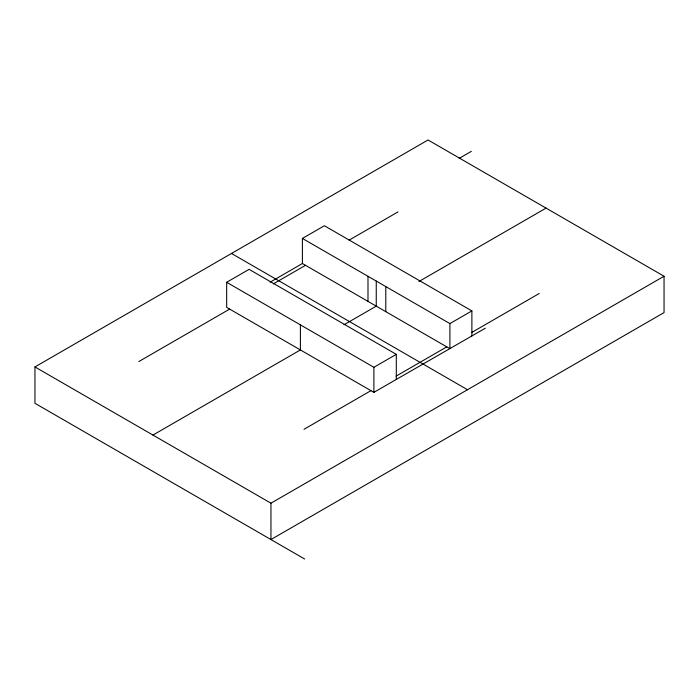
<?xml version="1.0" encoding="UTF-8"?>
<svg xmlns="http://www.w3.org/2000/svg" width="699" height="699" viewBox="0 0 699 699"><rect width="100%" height="100%" fill="white"/><g stroke="black" fill="none" stroke-linecap="round" stroke-linejoin="round"><path stroke-width="1.05" d="M396.307 379.426L373.895 392.366L226.668 307.368L226.668 282.291L249.08 269.351L396.307 354.349L396.307 379.426L485.377 328.189M270.163 282.16L302.405 263.514L449.903 348.67L449.903 323.593L302.405 238.438L302.405 263.514M304.659 559.017L34.95 403.297L34.95 366.94L428.05 139.983L664.05 276.236L664.05 312.593L270.95 539.549L270.95 503.193L664.05 276.236M302.405 238.438L324.388 225.751L471.886 310.906L471.886 335.983M459.121 158.411L471.353 151.342M138.804 361.558L229.665 309.098M273.239 283.934L305.515 265.305M349.107 240.133L397.984 211.919M152.95 435.066L300.395 349.937L300.395 324.86M343.978 324.773L376.254 306.145L376.254 281.068M418.946 281.496L546.05 208.11M226.668 282.291L373.895 367.298L396.307 354.349M449.903 323.593L471.886 310.906M304.013 429.291L370.933 390.662M396.106 376.123L446.783 346.861M471.58 332.549L539.252 293.475M231.5 253.466L467.5 389.719M34.95 366.94L270.95 503.193M385.796 286.581L385.796 311.658M373.895 367.298L373.895 392.366M367.989 276.297L367.989 301.374"/></g></svg>
